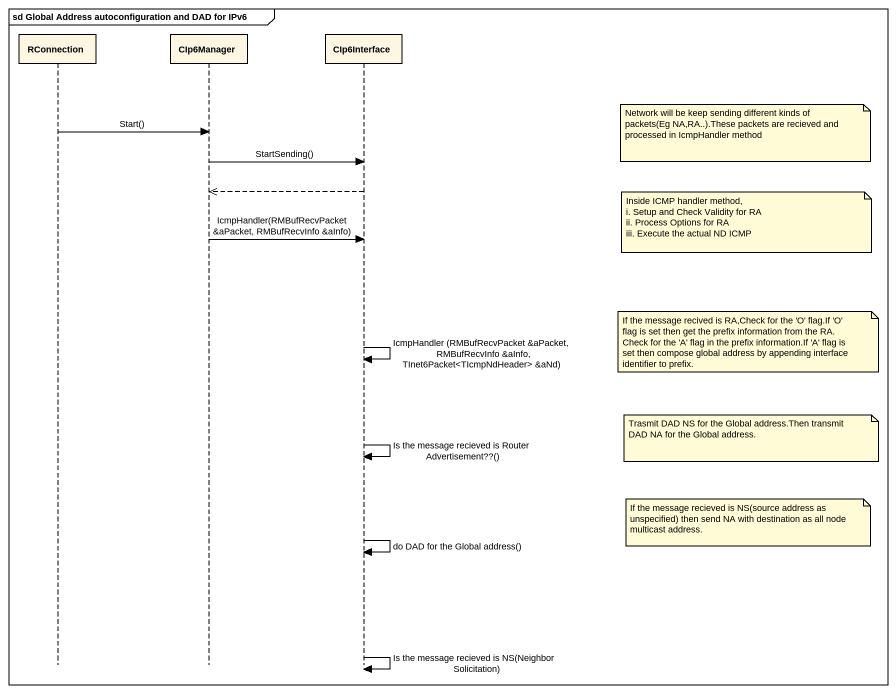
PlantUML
@startuml
mainframe sd Global Address autoconfiguration and DAD for IPv6
hide footbox
participant RConnection
participant CIp6Manager
participant CIp6Interface

RConnection -> CIp6Manager : Start()
note right of CIp6Interface : Network will be keep sending different kinds of packets(Eg NA,RA..).These packets are recieved and processed in IcmpHandler method
CIp6Manager -> CIp6Interface : StartSending()
CIp6Interface -->> CIp6Manager
note right of CIp6Interface
  Inside ICMP handler method,
  i. Setup and Check Validity for RA
  ii. Process Options for RA
  iii. Execute the actual ND ICMP
end note
CIp6Manager -> CIp6Interface : IcmpHandler(RMBufRecvPacket &aPacket, RMBufRecvInfo &aInfo)
note right of CIp6Interface : If the message recived is RA,Check for the 'O' flag.If 'O' flag is set then get the prefix information from the RA. Check for the 'A' flag in the prefix information.If 'A' flag is set then compose global address by appending interface identifier to prefix.
CIp6Interface -> CIp6Interface : IcmpHandler (RMBufRecvPacket &aPacket, RMBufRecvInfo &aInfo, TInet6Packet<TIcmpNdHeader> &aNd)
note right of CIp6Interface : Trasmit DAD NS for the Global address.Then transmit DAD NA for the Global address.
CIp6Interface -> CIp6Interface : Is the message recieved is Router Advertisement??()
note right of CIp6Interface : If the message recieved is NS(source address as unspecified) then send NA with destination as all node multicast address.
CIp6Interface -> CIp6Interface : do DAD for the Global address()
CIp6Interface -> CIp6Interface : Is the message recieved is NS(Neighbor Solicitation)
@enduml
